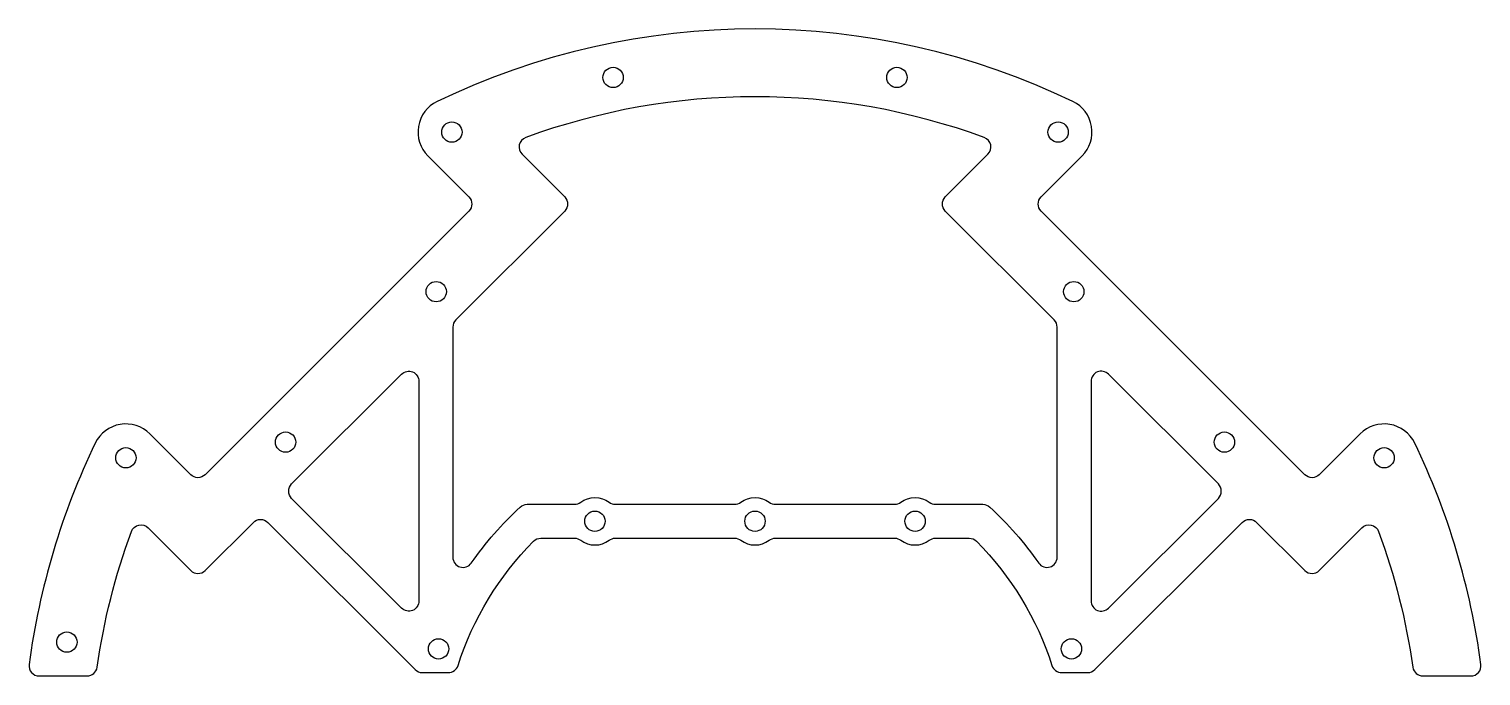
# Model space of a CAD drawing. Header units: millimetres. Extents: x -107 to 107, y 13 to 108.
import ezdxf

# ---------------------------------------------------------------- set-up
doc = ezdxf.new("R2010")
doc.units = ezdxf.units.MM
doc.layers.get('0').update_dxf_attribs({"linetype": 'CONTINUOUS'})

msp = doc.modelspace()

# ---------------------------------------------------------------- linework, layer by layer
for points in [[(97.03, 13.79, 0.373444), (98.51, 12.5), (105.58, 12.5, 0.453377), (107.06, 14.2, 0.079455), (97.3, 46.88, 0.516551), (89.26, 48.24), (83.23, 42.21, -0.414214), (81.11, 42.21), (42.21, 81.11, -0.414214), (42.21, 83.23), (48.24, 89.26, 0.516551), (46.88, 97.3, 0.228345), (-46.88, 97.3, 0.516551), (-48.24, 89.26), (-42.21, 83.23, -0.414214), (-42.21, 81.11), (-81.11, 42.21, -0.414214), (-83.23, 42.21), (-89.26, 48.24, 0.516551), (-97.3, 46.88, 0.079455), (-107.06, 14.2, 0.453377), (-105.58, 12.5), (-98.51, 12.5, 0.373444), (-97.03, 13.79, -0.05283), (-91.98, 33.82, -0.547569), (-89.51, 34.36), (-83.23, 28.07, 0.414214), (-81.11, 28.07), (-73.99, 35.18, -0.414214), (-71.87, 35.18), (-50.13, 13.44, 0.198912), (-49.07, 13), (-45.23, 13, 0.32601), (-43.8, 14.04, -0.118322), (-32.66, 32.39, -0.199974), (-31.59, 32.84), (-26.61, 32.84, -0.162278), (-25.71, 32.54, 0.333333), (-21.51, 32.54, -0.162278), (-20.61, 32.84), (-3, 32.84, -0.162278), (-2.1, 32.54, 0.333333), (2.1, 32.54, -0.162278), (3, 32.84), (20.61, 32.84, -0.162278), (21.51, 32.54, 0.333333), (25.71, 32.54, -0.162278), (26.61, 32.84), (31.59, 32.84, -0.199974), (32.66, 32.39, -0.118322), (43.8, 14.04, 0.32601), (45.23, 13), (49.07, 13, 0.198912), (50.13, 13.44), (71.87, 35.18, -0.414214), (73.99, 35.18), (81.11, 28.07, 0.414214), (83.23, 28.07), (89.51, 34.36, -0.547569), (91.98, 33.82, -0.05283)], [(44.57, 63.99, 0.198912), (44.13, 65.05), (28.07, 81.11, -0.414214), (28.07, 83.23), (34.36, 89.51, 0.547569), (33.82, 91.98, 0.177992), (-33.82, 91.98, 0.547569), (-34.36, 89.51), (-28.07, 83.23, -0.414214), (-28.07, 81.11), (-44.13, 65.05, 0.198912), (-44.57, 63.99), (-44.57, 30.02, 0.734032), (-41.84, 29.17, -0.053938), (-34.63, 37.44, -0.188815), (-33.61, 37.84), (-26.61, 37.84, 0.162278), (-25.71, 38.14, -0.333333), (-21.51, 38.14, 0.162278), (-20.61, 37.84), (-3, 37.84, 0.162278), (-2.1, 38.14, -0.333333), (2.1, 38.14, 0.162278), (3, 37.84), (20.61, 37.84, 0.162278), (21.51, 38.14, -0.333333), (25.71, 38.14, 0.162278), (26.61, 37.84), (33.61, 37.84, -0.188815), (34.63, 37.44, -0.053938), (41.84, 29.17, 0.734032), (44.57, 30.02)], [(-68.34, 40.84), (-52.13, 57.05, -0.668179), (-49.57, 55.99), (-49.57, 23.57, -0.668179), (-52.13, 22.51), (-68.34, 38.72, -0.414214)], [(68.34, 38.72, 0.414214), (68.34, 40.84), (52.13, 57.05, 0.668179), (49.57, 55.99), (49.57, 23.57, 0.668179), (52.13, 22.51)]]:
    msp.add_lwpolyline(points, format="xyb", close=True)
for centre in [(-20.93, 100.85), (20.93, 100.85), (-44.71, 92.79), (44.71, 92.79), (-47.02, 69.23), (47.02, 69.23), (-69.23, 47.02), (69.23, 47.02), (-92.79, 44.71), (92.79, 44.71), (-23.61, 35.34), (0, 35.34), (23.61, 35.34), (-101.5, 17.5), (-46.67, 16.5), (46.67, 16.5)]:
    msp.add_circle(centre, 1.5)

doc.saveas('drawing.dxf')
